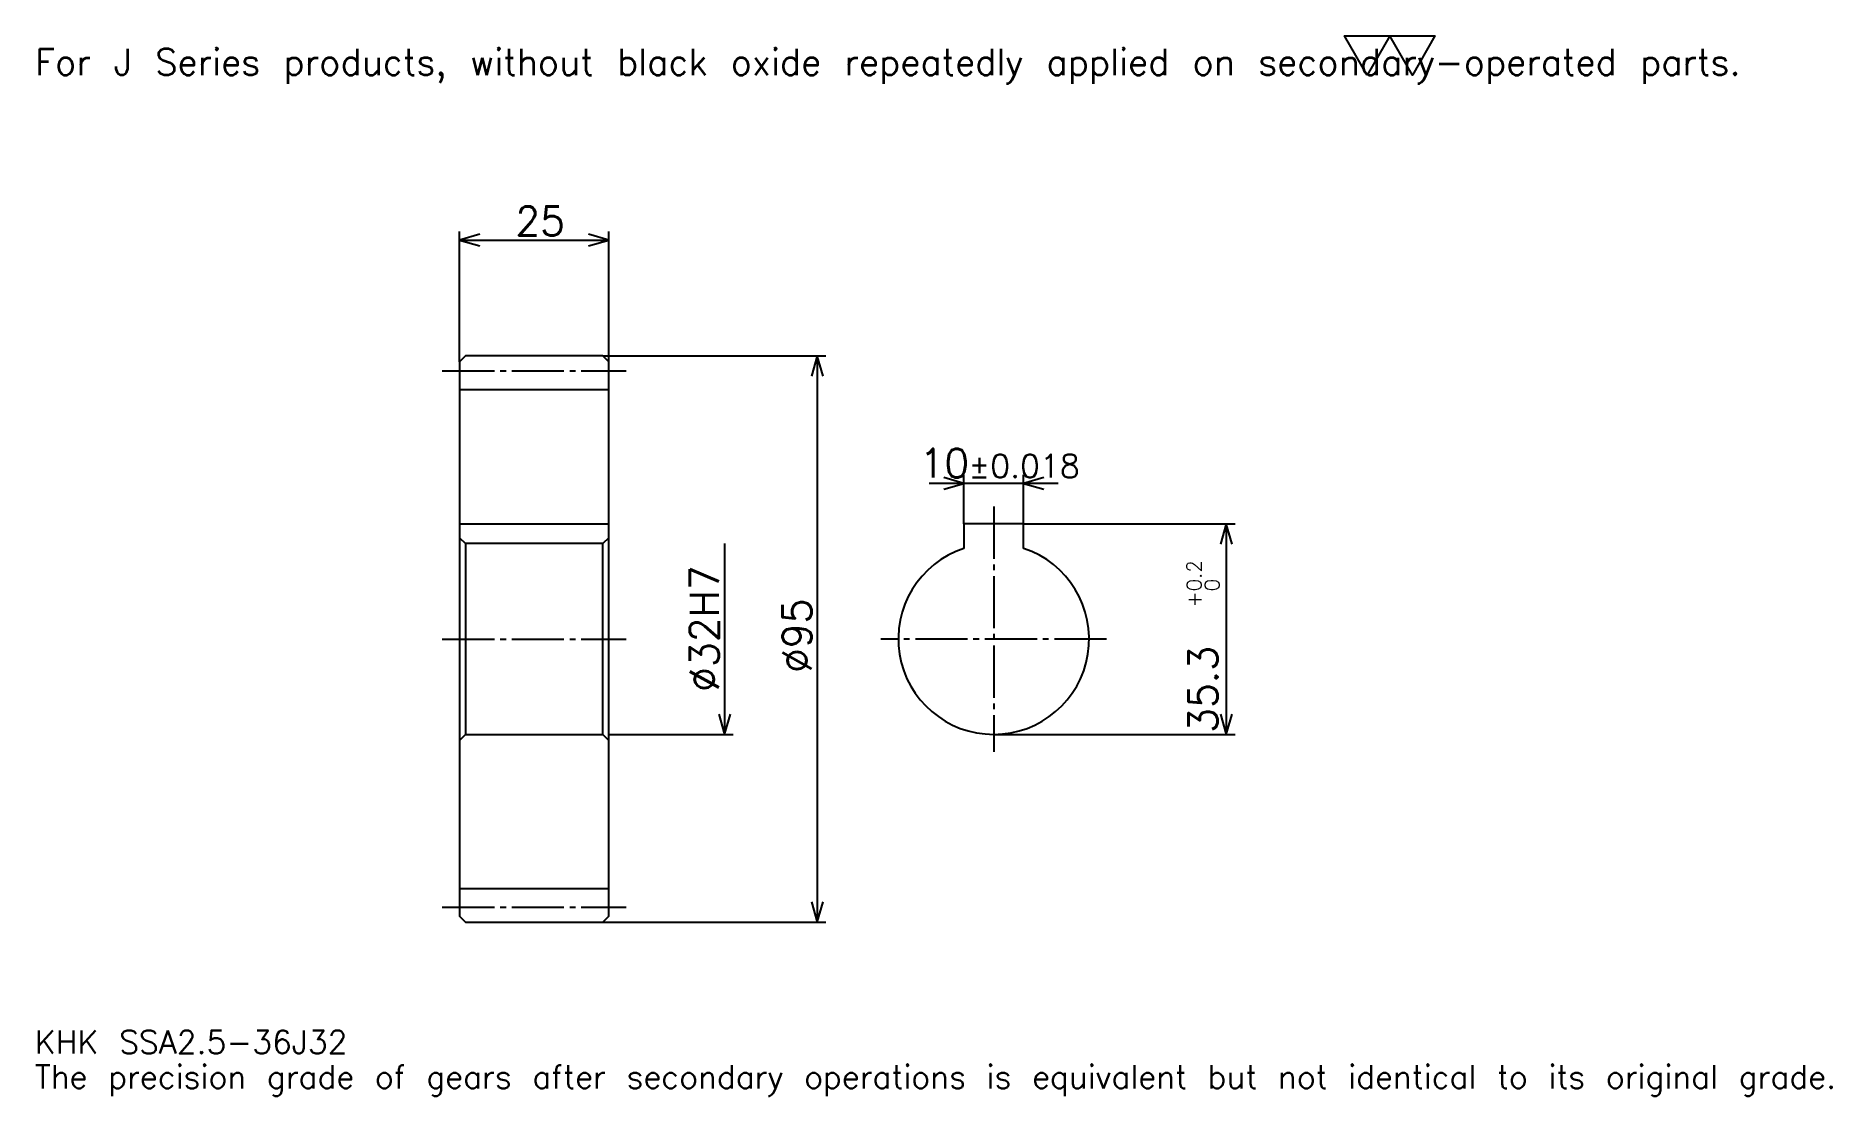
# Model space of a CAD drawing. Extents: x 10 to 311, y 4 to 181.
import ezdxf

# ---------------------------------------------------------------- set-up
doc = ezdxf.new("R2010")
doc.units = 0
doc.linetypes.add('DASHDOT', pattern=[11.657608, 8.743207, -0.971467, 0.971467, -0.971467])
doc.layers.get('0').update_dxf_attribs({"linetype": 'CONTINUOUS'})
doc.layers.add('DASHDOT', color=6, linetype='DASHDOT')
doc.styles.add('KANJI', font='TXT', dxfattribs={"bigfont": 'BIGFONT'})

msp = doc.modelspace()

# ---------------------------------------------------------------- linework, layer by layer
at = {"color": 5}
for p, q in [((80.947006, 127.747963), (80.947006, 148.634521)), ((105.947006, 127.747963), (105.947006, 148.634521)), ((80.947006, 147.177307), (105.947006, 147.177307)), ((80.947006, 126.747963), (80.947006, 127.747963)), ((104.947006, 127.747963), (105.947006, 127.747963)), ((105.947006, 127.747963), (142.377045, 127.747963)), ((105.947006, 126.747963), (105.947006, 127.747963)), ((140.91983, 127.747963), (140.91983, 32.747963)), ((181.349182, 106.348236), (159.691574, 106.348236)), ((165.520386, 99.547958), (165.520386, 107.805435)), ((175.520386, 99.547958), (175.520386, 107.805435)), ((175.520386, 99.547958), (210.978943, 99.547958)), ((209.521744, 99.547958), (209.521744, 64.247963)), ((125.376358, 96.247963), (125.376358, 64.247963)), ((105.947006, 64.247963), (126.833557, 64.247963)), ((170.520386, 64.247963), (210.978943, 64.247963)), ((104.947006, 32.747963), (105.947006, 32.747963)), ((105.947006, 32.747963), (142.377045, 32.747963))]:
    msp.add_line(p, q, dxfattribs=at)
at = {"color": 4}
for p, q in [((80.947006, 122.122963), (105.947006, 122.122963)), ((80.947006, 99.547958), (105.947006, 99.547958)), ((105.947006, 97.247963), (104.947006, 96.247963)), ((80.947006, 63.247963), (81.947006, 64.247963)), ((105.947006, 63.247963), (104.947006, 64.247963)), ((80.947006, 38.372963), (105.947006, 38.372963))]:
    msp.add_line(p, q, dxfattribs=at)
at = {"color": 7}
msp.add_lwpolyline([(233.152176, 174.864136), (229.363449, 181.431259), (244.518341, 181.431259), (240.729614, 174.864136), (236.940903, 181.431259), (233.152176, 174.864136)], dxfattribs=at)
at = {"color": 5}
for points in [[(84.347145, 148.148773), (80.947006, 147.177307), (84.347145, 146.205841)], [(102.546875, 146.205841), (105.947006, 147.177307), (102.546875, 148.148773)], [(141.891296, 124.347824), (140.91983, 127.747963), (139.948364, 124.347824)], [(162.120239, 105.37677), (165.520386, 106.348236), (162.120239, 107.319702)], [(178.920517, 107.319702), (175.520386, 106.348236), (178.920517, 105.37677)], [(210.49321, 96.147827), (209.521744, 99.547958), (208.550278, 96.147827)], [(124.404892, 67.648102), (125.376358, 64.247963), (126.347824, 67.648102)], [(208.550278, 67.648102), (209.521744, 64.247963), (210.49321, 67.648102)], [(139.948364, 36.148098), (140.91983, 32.747963), (141.891296, 36.148098)]]:
    msp.add_lwpolyline(points, dxfattribs=at)
at = {"color": 4}
for points in [[(80.947006, 63.247963), (80.947006, 33.747963), (81.947006, 32.747963), (104.947006, 32.747963), (105.947006, 33.747963), (105.947006, 126.747963), (104.947006, 127.747963), (81.947006, 127.747963), (80.947006, 126.747963), (80.947006, 63.247963)], [(175.520386, 95.446648), (175.520386, 99.547958), (165.520386, 99.547958), (165.520386, 95.446648)], [(80.947006, 97.247963), (81.947006, 96.247963), (81.947006, 64.247963), (104.947006, 64.247963), (104.947006, 96.247963), (81.947006, 96.247963)]]:
    msp.add_lwpolyline(points, dxfattribs=at)
msp.add_arc((170.520386, 80.247963), 16, 108.20995733, 71.79004267, dxfattribs=at)
at = {"layer": 'DASHDOT', "color": 7}
for p, q in [((78.0326, 125.247963), (108.861404, 125.247963)), ((170.520386, 102.462364), (170.520386, 61.333561)), ((78.0326, 80.247963), (108.861404, 80.247963)), ((189.434784, 80.247963), (151.605972, 80.247963)), ((78.0326, 35.247963), (108.861404, 35.247963))]:
    msp.add_line(p, q, dxfattribs=at)

# ---------------------------------------------------------------- texts
at = {"color": 7, "style": 'KANJI'}
for s, height, p in [('For J Series products, without black oxide repeatedly applied on secondary-operated parts.', 4.371603, (9.714674, 174.864136)), ('25', 4.857337, (90.289734, 147.954498)), ('10', 4.857337, (158.065216, 107.319702)), ('%%p0.018', 3.88587, (166.273499, 107.319702)), ('KHK SSA2.5-36J32', 3.88587, (9.714674, 10.686141)), ('The precision grade of gears after secondary operations is equivalent but not identical to its original grade.', 3.88587, (9.714674, 4.857337))]:
    msp.add_text(s, height=height, dxfattribs=at).set_placement(p)
for s, height, p in [('%%c32H7', 4.857337, (124.404892, 71.383324)), ('0.2', 2.428668, (205.344437, 88.262543)), ('+', 2.428668, (205.344437, 85.542435)), ('0', 2.428668, (208.355988, 88.262543)), ('%%c95', 4.857337, (139.948364, 74.540588)), ('35.3', 4.857337, (208.064545, 64.51796))]:
    msp.add_text(s, height=height, rotation=90, dxfattribs=at).set_placement(p)

doc.saveas('drawing.dxf')
